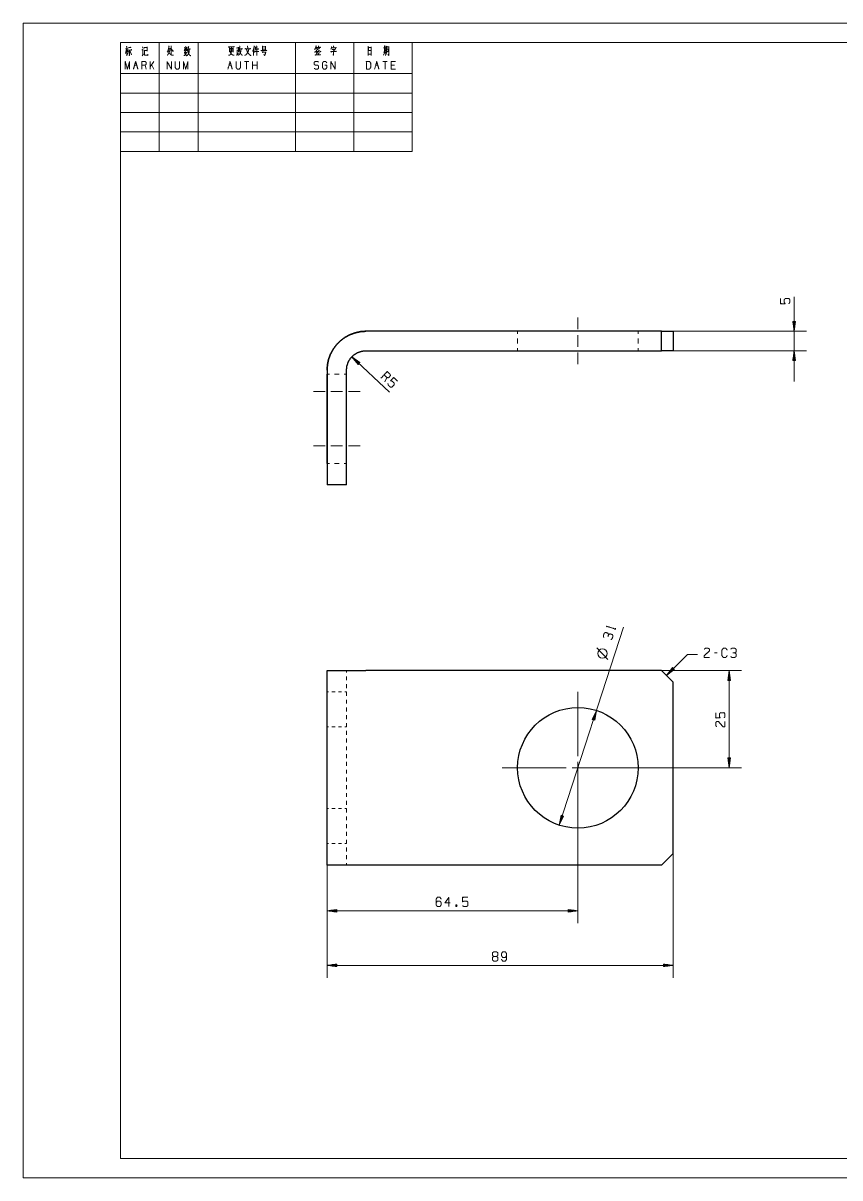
# Model space of a CAD drawing. Header units: millimetres. Extents: x 0 to 420, y 0 to 297.
# Drawn here: x 0 to 210, y 0 to 297 of the extents above; entities that cross this region are included whole.
import ezdxf

# ---------------------------------------------------------------- set-up
doc = ezdxf.new("R2010")
doc.units = ezdxf.units.MM
doc.layers.add('101', color=7, linetype='Continuous', true_color=0xffffff)

msp = doc.modelspace()

# ---------------------------------------------------------------- linework, layer by layer
at = {"layer": '101', "color": 133, "linetype": 'Continuous', "lineweight": 18}
for p, q in [((420, 297), (0, 297)), ((0, 297), (0, 0)), ((25, 292), (25, 5)), ((25, 292), (25, 264)), ((25, 292), (100, 292)), ((25, 292), (100, 292)), ((415, 292), (25, 292)), ((25, 292), (100, 292)), ((35, 292), (35, 264)), ((45, 292), (45, 264)), ((70, 292), (70, 264)), ((85, 292), (85, 264)), ((100, 292), (100, 264)), ((25, 284), (100, 284)), ((25, 279), (100, 279)), ((25, 274), (100, 274)), ((25, 269), (100, 269)), ((25, 264), (100, 264)), ((25, 5), (415, 5)), ((0, 0), (420, 0))]:
    msp.add_line(p, q, dxfattribs=at)
at = {"layer": '101', "color": 72, "linetype": 'Continuous', "lineweight": 18}
for p, q in [((93.22, 291.13), (93.33, 290.98)), ((26.57, 290.3), (26.35, 289.18)), ((26.36, 290.36), (26.98, 290.36)), ((26.69, 290.14), (26.91, 289.66)), ((27.11, 289.78), (26.88, 288.91)), ((27.56, 289.76), (27.87, 288.87)), ((30.65, 288.62), (30.93, 289.08)), ((30.74, 290.88), (30.87, 290.49)), ((31.13, 290.07), (31.22, 289.97)), ((37.42, 290.41), (37.77, 290.41)), ((41.4, 289.47), (42.16, 289.47)), ((41.69, 290.2), (41.43, 289.78)), ((41.53, 290.78), (41.66, 290.49)), ((41.88, 290.18), (42.11, 289.91)), ((42.14, 290.82), (41.95, 290.49)), ((53.1, 289.76), (53.98, 289.76)), ((53.11, 290.49), (53.99, 290.49)), ((53.11, 290.14), (53.98, 290.14)), ((54.01, 290.63), (54.01, 289.56)), ((55, 290.16), (55, 288.89)), ((55.02, 290.01), (55.35, 290.01)), ((55.4, 290.82), (55.37, 289.89)), ((59.27, 290.28), (59.27, 288.65)), ((61.56, 290.86), (62.32, 290.86)), ((61.56, 290.28), (62.32, 290.28)), ((61.73, 289.91), (61.56, 289.33)), ((61.6, 289.56), (62.33, 289.56)), ((62.33, 291.05), (62.33, 290.09)), ((75.31, 289.52), (75.48, 289.02)), ((75.35, 289.72), (76.07, 289.72)), ((75.6, 289.62), (75.76, 289.2)), ((76.13, 289.56), (75.92, 288.89)), ((76.04, 290.67), (76.21, 290.34)), ((92.92, 289.33), (92.65, 288.71)), ((92.86, 289.95), (93.25, 289.95)), ((93.18, 289.37), (93.28, 289.04)), ((93.75, 288.94), (94, 288.69)), ((28.66, 286.17), (29.22, 286.17)), ((31.62, 285.18), (31.34, 286.17)), ((32.63, 285.18), (32.63, 287.14)), ((33.59, 287.14), (32.63, 285.78)), ((33.59, 285.18), (33.04, 286.36)), ((52.94, 286.17), (53.49, 286.17)), ((58.02, 287.14), (56.9, 287.14)), ((57.46, 287.14), (57.46, 285.18)), ((59.02, 285.18), (59.02, 287.14)), ((60.14, 286.17), (59.02, 286.17)), ((60.14, 285.18), (60.14, 287.14)), ((90.65, 286.17), (91.2, 286.17)), ((93.6, 287.14), (92.49, 287.14)), ((93.05, 287.14), (93.05, 285.18)), ((95.45, 286.17), (94.61, 286.17)), ((92.98, 204.74), (93.55, 205.84)), ((152.18, 140.96), (152.32, 141.36)), ((150.37, 133.32), (147.52, 136.35)), ((178.41, 135.04), (177.74, 135.04)), ((111.31, 70.23), (111.47, 69.81))]:
    msp.add_line(p, q, dxfattribs=at)
at = {"layer": '101', "color": 22, "linetype": 'Continuous', "lineweight": 18}
for p, q in [((198.22, 204.81), (198.22, 226.64)), ((198.55, 220.29), (197.88, 220.29)), ((197.88, 220.29), (198.22, 217.75)), ((197.89, 220.29), (197.89, 220.26)), ((197.89, 220.29), (197.89, 220.26)), ((197.94, 220.29), (197.94, 219.87)), ((197.99, 220.29), (197.99, 219.48)), ((198.04, 220.29), (198.04, 219.1)), ((198.09, 220.29), (198.09, 218.71)), ((198.14, 220.29), (198.14, 218.33)), ((198.19, 220.29), (198.19, 217.94)), ((198.22, 217.75), (198.55, 220.29)), ((198.24, 220.29), (198.24, 217.94)), ((198.29, 220.29), (198.29, 218.33)), ((198.34, 220.29), (198.34, 218.71)), ((198.39, 220.29), (198.39, 219.1)), ((198.44, 220.29), (198.44, 219.48)), ((198.5, 220.29), (198.5, 219.87)), ((198.55, 220.29), (198.55, 220.26)), ((198.55, 220.29), (198.55, 220.26)), ((167.15, 217.75), (201.39, 217.75)), ((86.57, 209.67), (84.49, 211.16)), ((94.22, 202.09), (84.49, 211.16)), ((84.49, 211.16), (86.12, 209.18)), ((86.33, 209.41), (84.61, 211.01)), ((86.36, 209.44), (84.65, 211.04)), ((167.15, 212.75), (201.39, 212.75)), ((198.22, 212.75), (197.88, 210.21)), ((197.99, 210.21), (197.99, 211.01)), ((198.04, 210.21), (198.04, 211.4)), ((198.09, 210.21), (198.09, 211.78)), ((198.14, 210.21), (198.14, 212.17)), ((198.19, 210.21), (198.19, 212.55)), ((198.55, 210.21), (198.22, 212.75)), ((198.24, 210.21), (198.24, 212.55)), ((198.29, 210.21), (198.29, 212.17)), ((198.34, 210.21), (198.34, 211.78)), ((198.39, 210.21), (198.39, 211.4)), ((198.44, 210.21), (198.44, 211.01)), ((86.29, 209.37), (84.86, 210.71)), ((86.4, 209.48), (84.96, 210.82)), ((86.26, 209.33), (85.11, 210.41)), ((86.43, 209.52), (85.28, 210.59)), ((86.22, 209.3), (85.35, 210.11)), ((86.47, 209.56), (85.6, 210.37)), ((86.19, 209.26), (85.6, 209.81)), ((86.16, 209.22), (85.85, 209.51)), ((86.5, 209.59), (85.91, 210.14)), ((86.12, 209.18), (86.1, 209.21)), ((86.12, 209.18), (86.1, 209.21)), ((86.12, 209.18), (86.57, 209.67)), ((86.54, 209.63), (86.23, 209.91)), ((86.57, 209.67), (86.55, 209.69)), ((86.57, 209.67), (86.55, 209.69)), ((197.88, 210.21), (198.55, 210.21)), ((197.89, 210.21), (197.89, 210.24)), ((197.89, 210.21), (197.89, 210.24)), ((197.94, 210.21), (197.94, 210.63)), ((198.5, 210.21), (198.5, 210.63)), ((198.55, 210.21), (198.55, 210.24)), ((198.55, 210.21), (198.55, 210.24)), ((137.86, 90.73), (154.39, 141.64)), ((170.82, 134.65), (165.39, 129.23)), ((170.82, 134.65), (173.36, 134.65)), ((166.95, 131.26), (165.39, 129.23)), ((165.39, 129.23), (167.42, 130.79)), ((167.17, 131.04), (165.51, 129.38)), ((167.21, 131), (165.55, 129.34)), ((167.13, 131.08), (165.75, 129.69)), ((167.24, 130.97), (165.85, 129.58)), ((167.1, 131.11), (165.98, 130)), ((167.28, 130.93), (166.16, 129.82)), ((167.06, 131.15), (166.22, 130.31)), ((167.03, 131.18), (166.46, 130.62)), ((167.31, 130.9), (166.47, 130.05)), ((166.99, 131.22), (166.69, 130.92)), ((167.35, 130.86), (166.78, 130.29)), ((166.95, 131.26), (166.93, 131.23)), ((166.95, 131.26), (166.93, 131.23)), ((167.42, 130.79), (166.95, 131.26)), ((167.39, 130.82), (167.09, 130.53)), ((167.42, 130.79), (167.4, 130.77)), ((167.42, 130.79), (167.4, 130.77)), ((164.15, 130.47), (184.71, 130.47)), ((181.54, 130.47), (181.21, 127.93)), ((181.21, 127.93), (181.21, 127.96)), ((181.21, 127.93), (181.21, 127.96)), ((181.21, 127.93), (181.87, 127.93)), ((181.26, 127.93), (181.26, 128.35)), ((181.31, 127.93), (181.31, 128.74)), ((181.36, 127.93), (181.36, 129.12)), ((181.41, 127.93), (181.41, 129.51)), ((181.46, 127.93), (181.46, 129.89)), ((181.51, 127.93), (181.51, 130.28)), ((181.87, 127.93), (181.54, 130.47)), ((181.54, 105.47), (181.54, 130.47)), ((181.57, 127.93), (181.57, 130.28)), ((181.62, 127.93), (181.62, 129.89)), ((181.67, 127.93), (181.67, 129.51)), ((181.72, 127.93), (181.72, 129.12)), ((181.77, 127.93), (181.77, 128.74)), ((181.82, 127.93), (181.82, 128.35)), ((181.87, 127.93), (181.87, 127.96)), ((181.87, 127.93), (181.87, 127.96)), ((147.43, 120.21), (146.33, 117.9)), ((146.48, 117.85), (146.85, 118.98)), ((146.53, 117.84), (147.01, 119.34)), ((146.57, 117.82), (147.18, 119.69)), ((146.62, 117.81), (147.35, 120.04)), ((146.67, 117.79), (147.4, 120.02)), ((146.72, 117.78), (147.33, 119.64)), ((146.77, 117.76), (147.25, 119.26)), ((146.82, 117.74), (147.18, 118.88)), ((146.97, 117.7), (147.43, 120.21)), ((146.33, 117.9), (146.34, 117.93)), ((146.33, 117.9), (146.34, 117.93)), ((146.33, 117.9), (146.97, 117.7)), ((146.38, 117.89), (146.51, 118.28)), ((146.43, 117.87), (146.68, 118.63)), ((146.86, 117.73), (147.11, 118.49)), ((146.91, 117.71), (147.04, 118.11)), ((146.96, 117.7), (146.97, 117.73)), ((146.96, 117.7), (146.97, 117.73)), ((181.87, 108.01), (181.21, 108.01)), ((181.21, 108.01), (181.21, 107.98)), ((181.21, 108.01), (181.21, 107.98)), ((181.21, 108.01), (181.54, 105.47)), ((181.26, 108.01), (181.26, 107.59)), ((181.31, 108.01), (181.31, 107.21)), ((181.36, 108.01), (181.36, 106.82)), ((181.41, 108.01), (181.41, 106.44)), ((181.46, 108.01), (181.46, 106.05)), ((181.51, 108.01), (181.51, 105.67)), ((181.54, 105.47), (181.87, 108.01)), ((181.57, 108.01), (181.57, 105.67)), ((181.62, 108.01), (181.62, 106.05)), ((181.67, 108.01), (181.67, 106.44)), ((181.72, 108.01), (181.72, 106.82)), ((181.77, 108.01), (181.77, 107.21)), ((181.82, 108.01), (181.82, 107.59)), ((181.87, 108.01), (181.87, 107.98)), ((181.87, 108.01), (181.87, 107.98)), ((142.64, 105.47), (142.64, 65.51)), ((142.64, 105.47), (184.71, 105.47)), ((138.32, 93.25), (137.86, 90.73)), ((137.86, 90.73), (138.96, 93.04)), ((138.62, 93.15), (137.89, 90.92)), ((138.67, 93.14), (137.94, 90.91)), ((138.57, 93.17), (137.96, 91.3)), ((138.52, 93.18), (138.04, 91.69)), ((138.47, 93.2), (138.11, 92.07)), ((138.72, 93.12), (138.11, 91.26)), ((138.43, 93.22), (138.18, 92.45)), ((138.38, 93.23), (138.25, 92.83)), ((138.76, 93.11), (138.28, 91.61)), ((138.96, 93.04), (138.32, 93.25)), ((138.33, 93.25), (138.32, 93.22)), ((138.33, 93.25), (138.32, 93.22)), ((138.81, 93.09), (138.44, 91.96)), ((138.86, 93.08), (138.61, 92.31)), ((138.91, 93.06), (138.78, 92.66)), ((138.96, 93.04), (138.95, 93.01)), ((138.96, 93.04), (138.95, 93.01)), ((167.15, 83.47), (167.15, 51.49)), ((78.15, 80.47), (78.15, 51.49)), ((78.15, 80.47), (78.15, 65.51)), ((80.69, 69.02), (78.15, 68.69)), ((78.15, 68.69), (80.69, 68.36)), ((142.64, 68.69), (78.15, 68.69)), ((80.69, 68.72), (78.34, 68.72)), ((80.69, 68.66), (78.34, 68.66)), ((80.69, 68.77), (78.72, 68.77)), ((80.69, 68.61), (78.72, 68.61)), ((80.69, 68.82), (79.11, 68.82)), ((80.69, 68.56), (79.11, 68.56)), ((80.69, 68.87), (79.5, 68.87)), ((80.69, 68.51), (79.5, 68.51)), ((80.69, 68.92), (79.88, 68.92)), ((80.69, 68.46), (79.88, 68.46)), ((80.69, 68.97), (80.27, 68.97)), ((80.69, 68.41), (80.27, 68.41)), ((80.69, 69.02), (80.65, 69.02)), ((80.69, 69.02), (80.65, 69.02)), ((80.69, 68.36), (80.65, 68.36)), ((80.69, 68.36), (80.65, 68.36)), ((80.69, 68.36), (80.69, 69.02)), ((142.64, 68.69), (140.1, 69.02)), ((140.1, 69.02), (140.1, 68.36)), ((140.1, 69.02), (140.14, 69.02)), ((140.1, 69.02), (140.14, 69.02)), ((140.1, 68.97), (140.52, 68.97)), ((140.1, 68.92), (140.91, 68.92)), ((140.1, 68.87), (141.29, 68.87)), ((140.1, 68.82), (141.68, 68.82)), ((140.1, 68.77), (142.07, 68.77)), ((140.1, 68.72), (142.45, 68.72)), ((140.1, 68.36), (142.64, 68.69)), ((140.1, 68.66), (142.45, 68.66)), ((140.1, 68.61), (142.07, 68.61)), ((140.1, 68.56), (141.68, 68.56)), ((140.1, 68.51), (141.29, 68.51)), ((140.1, 68.46), (140.91, 68.46)), ((140.1, 68.41), (140.52, 68.41)), ((140.1, 68.36), (140.14, 68.36)), ((140.1, 68.36), (140.14, 68.36)), ((80.69, 55), (78.15, 54.67)), ((78.15, 54.67), (167.15, 54.67)), ((78.15, 54.67), (80.69, 54.34)), ((80.69, 54.69), (78.34, 54.69)), ((80.69, 54.64), (78.34, 54.64)), ((80.69, 54.75), (78.72, 54.75)), ((80.69, 54.59), (78.72, 54.59)), ((80.69, 54.8), (79.11, 54.8)), ((80.69, 54.54), (79.11, 54.54)), ((80.69, 54.85), (79.5, 54.85)), ((80.69, 54.49), (79.5, 54.49)), ((80.69, 54.9), (79.88, 54.9)), ((80.69, 54.44), (79.88, 54.44)), ((80.69, 54.95), (80.27, 54.95)), ((80.69, 54.39), (80.27, 54.39)), ((80.69, 55), (80.65, 55)), ((80.69, 55), (80.65, 55)), ((80.69, 54.34), (80.65, 54.34)), ((80.69, 54.34), (80.65, 54.34)), ((80.69, 54.34), (80.69, 55)), ((167.15, 54.67), (164.61, 55)), ((164.61, 55), (164.64, 55)), ((164.61, 55), (164.64, 55)), ((164.61, 55), (164.61, 54.34)), ((164.61, 54.95), (165.02, 54.95)), ((164.61, 54.9), (165.41, 54.9)), ((164.61, 54.85), (165.79, 54.85)), ((164.61, 54.8), (166.18, 54.8)), ((164.61, 54.75), (166.57, 54.75)), ((164.61, 54.69), (166.95, 54.69)), ((164.61, 54.34), (167.15, 54.67)), ((164.61, 54.64), (166.95, 54.64)), ((164.61, 54.59), (166.57, 54.59)), ((164.61, 54.54), (166.18, 54.54)), ((164.61, 54.49), (165.79, 54.49)), ((164.61, 54.44), (165.41, 54.44)), ((164.61, 54.39), (165.02, 54.39)), ((164.61, 54.34), (164.64, 54.34)), ((164.61, 54.34), (164.64, 54.34))]:
    msp.add_line(p, q, dxfattribs=at)
at = {"layer": '101', "color": 151, "linetype": 'Continuous', "lineweight": 18}
for p, q in [((142.64, 218.25), (142.64, 221.25)), ((142.64, 213.75), (142.64, 216.75)), ((142.64, 209.25), (142.64, 212.25)), ((77.65, 202.25), (74.65, 202.25)), ((82.15, 202.25), (79.15, 202.25)), ((86.65, 202.25), (83.65, 202.25)), ((77.65, 188.25), (74.65, 188.25)), ((82.15, 188.25), (79.15, 188.25)), ((86.65, 188.25), (83.65, 188.25)), ((142.64, 108.47), (142.64, 124.97)), ((142.64, 103.97), (142.64, 106.97)), ((139.64, 105.47), (123.14, 105.47)), ((141.14, 105.47), (144.14, 105.47)), ((145.64, 105.47), (162.14, 105.47)), ((142.64, 102.47), (142.64, 85.97))]:
    msp.add_line(p, q, dxfattribs=at)
at = {"layer": '101', "color": 53, "linetype": 'Continuous', "lineweight": 18}
for p, q in [((88.14, 217.75), (88.14, 217.75)), ((88.14, 217.75), (88.14, 217.75)), ((127.14, 217.75), (127.14, 217.12)), ((158.14, 217.12), (158.14, 217.75)), ((164.15, 217.75), (164.15, 217.33)), ((167.15, 217.12), (167.15, 217.75)), ((127.14, 215.87), (127.14, 214.62)), ((158.14, 214.62), (158.14, 215.87)), ((164.15, 216.5), (164.15, 215.66)), ((164.15, 214.83), (164.15, 214)), ((167.15, 214.62), (167.15, 215.87)), ((84.98, 211.61), (84.29, 210.91)), ((88.14, 212.75), (87.66, 212.69)), ((88.14, 212.75), (88.14, 212.75)), ((88.14, 212.75), (88.14, 212.75)), ((127.14, 213.37), (127.14, 212.75)), ((158.14, 212.75), (158.14, 213.37)), ((164.15, 213.16), (164.15, 212.75)), ((167.15, 212.75), (167.15, 213.37)), ((83.2, 208.23), (83.15, 207.75)), ((78.77, 206.75), (78.15, 206.75)), ((81.27, 206.75), (80.02, 206.75)), ((83.15, 206.75), (82.52, 206.75)), ((83.15, 207.75), (83.15, 207.26)), ((83.15, 206.27), (83.15, 205.29)), ((83.15, 204.31), (83.15, 203.32)), ((83.15, 202.7), (83.15, 202.25)), ((83.15, 202.7), (83.15, 202.25)), ((83.15, 202.25), (83.15, 202.7)), ((83.15, 202.25), (83.15, 202.7)), ((83.15, 202.34), (83.15, 201.36)), ((83.15, 201.75), (83.15, 202.25)), ((83.15, 202.25), (83.15, 201.75)), ((83.15, 201.75), (83.15, 202.25)), ((83.15, 202.25), (83.15, 201.75)), ((83.15, 200.75), (83.15, 199.75)), ((83.15, 199.75), (83.15, 200.75)), ((83.15, 199.75), (83.15, 200.75)), ((83.15, 200.75), (83.15, 199.75)), ((83.15, 200.37), (83.15, 199.39)), ((83.15, 197.75), (83.15, 198.75)), ((83.15, 198.75), (83.15, 197.75)), ((83.15, 197.75), (83.15, 198.75)), ((83.15, 198.75), (83.15, 197.75)), ((83.15, 198.41), (83.15, 197.42)), ((83.15, 195.75), (83.15, 196.75)), ((83.15, 196.75), (83.15, 195.75)), ((83.15, 195.75), (83.15, 196.75)), ((83.15, 196.75), (83.15, 195.75)), ((83.15, 196.44), (83.15, 195.46)), ((83.15, 193.75), (83.15, 194.75)), ((83.15, 194.75), (83.15, 193.75)), ((83.15, 193.75), (83.15, 194.75)), ((83.15, 194.75), (83.15, 193.75)), ((83.15, 194.47), (83.15, 193.49)), ((83.15, 192.75), (83.15, 191.75)), ((83.15, 191.75), (83.15, 192.75)), ((83.15, 191.75), (83.15, 192.75)), ((83.15, 192.75), (83.15, 191.75)), ((83.15, 192.51), (83.15, 191.52)), ((83.15, 190.75), (83.15, 189.75)), ((83.15, 189.75), (83.15, 190.75)), ((83.15, 189.75), (83.15, 190.75)), ((83.15, 190.75), (83.15, 189.75)), ((83.15, 190.54), (83.15, 189.56)), ((83.15, 188.25), (83.15, 188.75)), ((83.15, 188.25), (83.15, 188.75)), ((83.15, 188.75), (83.15, 188.25)), ((83.15, 188.75), (83.15, 188.25)), ((83.15, 188.57), (83.15, 187.59)), ((83.15, 187.69), (83.15, 188.25)), ((83.15, 188.25), (83.15, 187.69)), ((83.15, 188.25), (83.15, 187.8)), ((83.15, 187.8), (83.15, 188.25)), ((83.15, 186.61), (83.15, 185.62)), ((83.15, 184.64), (83.15, 183.66)), ((78.15, 183.75), (78.77, 183.75)), ((80.02, 183.75), (81.27, 183.75)), ((82.52, 183.75), (83.15, 183.75)), ((83.15, 182.67), (83.15, 181.69)), ((83.15, 180.71), (83.15, 179.72)), ((83.15, 178.74), (83.15, 178.25)), ((83.15, 130.47), (83.15, 129.97)), ((83.15, 128.97), (83.15, 127.97)), ((78.15, 124.97), (78.56, 124.97)), ((79.4, 124.97), (80.23, 124.97)), ((81.06, 124.97), (81.9, 124.97)), ((82.73, 124.97), (83.15, 124.97)), ((83.15, 126.97), (83.15, 125.97)), ((83.15, 124.97), (83.15, 123.97)), ((83.15, 122.97), (83.15, 121.97)), ((83.15, 120.97), (83.15, 119.97)), ((83.15, 118.97), (83.15, 117.97)), ((78.15, 115.97), (78.56, 115.97)), ((79.4, 115.97), (80.23, 115.97)), ((81.06, 115.97), (81.9, 115.97)), ((82.73, 115.97), (83.15, 115.97)), ((83.15, 116.97), (83.15, 115.97)), ((83.15, 114.97), (83.15, 113.97)), ((83.15, 112.97), (83.15, 111.97)), ((83.15, 110.97), (83.15, 109.97)), ((83.15, 108.97), (83.15, 107.97)), ((83.15, 106.97), (83.15, 105.97)), ((83.15, 104.97), (83.15, 103.97)), ((83.15, 102.97), (83.15, 101.97)), ((83.15, 100.97), (83.15, 99.97)), ((83.15, 98.97), (83.15, 97.97)), ((83.15, 96.97), (83.15, 95.97)), ((78.15, 94.97), (78.56, 94.97)), ((79.4, 94.97), (80.23, 94.97)), ((81.06, 94.97), (81.9, 94.97)), ((82.73, 94.97), (83.15, 94.97)), ((83.15, 94.97), (83.15, 93.97)), ((83.15, 92.97), (83.15, 91.97)), ((83.15, 90.97), (83.15, 89.97)), ((83.15, 88.97), (83.15, 87.97)), ((83.15, 86.97), (83.15, 85.97)), ((78.15, 85.97), (78.56, 85.97)), ((79.4, 85.97), (80.23, 85.97)), ((81.06, 85.97), (81.9, 85.97)), ((82.73, 85.97), (83.15, 85.97)), ((83.15, 84.97), (83.15, 83.97)), ((83.15, 82.97), (83.15, 81.97)), ((83.15, 80.97), (83.15, 80.47))]:
    msp.add_line(p, q, dxfattribs=at)
at = {"layer": '101', "color": 251, "linetype": 'Continuous', "lineweight": 25}
for p, q in [((164.15, 217.75), (88.14, 217.75)), ((164.15, 212.75), (164.15, 217.75)), ((164.15, 217.75), (167.15, 217.75)), ((167.15, 217.75), (167.15, 212.75)), ((88.14, 212.75), (164.15, 212.75)), ((167.15, 212.75), (164.15, 212.75)), ((78.15, 207.75), (78.15, 178.25)), ((78.15, 207.75), (78.15, 178.25)), ((83.15, 178.25), (83.15, 207.75)), ((78.15, 202.25), (78.15, 188.25)), ((78.15, 202.25), (78.15, 188.25)), ((78.15, 188.25), (78.15, 202.25)), ((78.15, 188.25), (78.15, 202.25)), ((83.15, 178.25), (78.15, 178.25)), ((78.15, 178.25), (78.15, 178.25)), ((78.15, 80.47), (78.15, 130.47)), ((164.15, 130.47), (88.14, 130.47)), ((167.15, 127.47), (164.15, 130.47)), ((167.15, 83.47), (167.15, 127.47)), ((164.15, 80.47), (167.15, 83.47)), ((164.15, 80.47), (88.14, 80.47))]:
    msp.add_line(p, q, dxfattribs=at)
at = {"layer": '101', "color": 72, "linetype": 'Continuous', "lineweight": 18}
msp.add_circle((148.95, 134.87), 1.2, dxfattribs=at)
at = {"layer": '101', "color": 251, "linetype": 'Continuous', "lineweight": 25}
msp.add_circle((142.64, 105.47), 15.5, dxfattribs=at)
at = {"layer": '101', "color": 72, "linetype": 'Continuous', "lineweight": 18}
for points, knots in [([(26.57, 291.07), (26.67, 290.94), (26.67, 288.6)], [0, 0, 0.064393, 1, 1]), ([(37.46, 291.13), (37.53, 290.94), (37.46, 290.67), (37.43, 290.53), (37.37, 290.34), (37.31, 290.14), (37.26, 289.95), (37.21, 289.78), (37.14, 289.66), (37.05, 289.52)], [0, 0, 0.116545, 0.278927, 0.365002, 0.478708, 0.603961, 0.717668, 0.817418, 0.901357, 1, 1]), ([(38.05, 291.11), (38.1, 290.96), (38.1, 288.87)], [0, 0, 0.06955, 1, 1]), ([(57.64, 291.07), (57.81, 290.65), (57.83, 290.76), (57.75, 290.55)], [0, 0, 0.581176, 0.716263, 1, 1]), ([(59.43, 291.13), (59.46, 290.98), (59.26, 290.34), (59.19, 290.09), (59.1, 289.95), (59, 289.76)], [0, 0, 0.101083, 0.561706, 0.738774, 0.854629, 1, 1]), ([(60.01, 291.13), (60.12, 290.98), (60.06, 291.05), (60.06, 288.65)], [0, 0, 0.069697, 0.101625, 1, 1]), ([(61.5, 291.07), (61.57, 290.98), (61.57, 290.14)], [0, 0, 0.115189, 1, 1]), ([(75.94, 291.15), (76.05, 291.03), (76.01, 291.05), (75.72, 290.38), (75.58, 290.14), (75.44, 289.95), (75.28, 289.72), (74.96, 289.52)], [0, 0, 0.080396, 0.103261, 0.444362, 0.576789, 0.688375, 0.819716, 1, 1]), ([(75.29, 291.17), (75.39, 291.03), (75.37, 291.07), (74.97, 290.16), (75.2, 290.69), (75.72, 290.69), (75.31, 290.69), (75.45, 290.34)], [0, 0, 0.057042, 0.07334, 0.392466, 0.581127, 0.745774, 0.87749, 1, 1]), ([(79.77, 291.11), (79.89, 290.82), (79.93, 290.86), (79.89, 290.76)], [0, 0, 0.644011, 0.768354, 1, 1]), ([(92.86, 291.13), (92.97, 290.98), (92.9, 291.07), (92.9, 289.56), (92.62, 289.56), (93.47, 289.56), (93.25, 289.56), (93.25, 291.07), (93.25, 290.67), (92.64, 290.67), (93.43, 290.67), (93.25, 290.67), (93.25, 290.26), (92.87, 290.26)], [0, 0, 0.025061, 0.039924, 0.243199, 0.280605, 0.39479, 0.42432, 0.627595, 0.680502, 0.763188, 0.869498, 0.893122, 0.948813, 1, 1]), ([(26.92, 290.07), (27.87, 290.07), (27.81, 290.24), (27.74, 290.09)], [0, 0, 0.737857, 0.874089, 1, 1]), ([(27.1, 290.69), (27.73, 290.69), (27.68, 290.82), (27.64, 290.74)], [0, 0, 0.736257, 0.890366, 1, 1]), ([(27.36, 290.07), (27.36, 288.65), (27.2, 288.73)], [0, 0, 0.887515, 1, 1]), ([(30.55, 290.14), (30.8, 290.14), (30.8, 290.26), (30.8, 288.81)], [0, 0, 0.136549, 0.204721, 1, 1]), ([(31.28, 290.69), (31.21, 290.63), (31.15, 290.69), (31.88, 290.69), (31.88, 290.88), (31.88, 289.78), (31.88, 289.97), (31.22, 289.97), (31.22, 288.83), (31.24, 288.75), (31.35, 288.71), (32.04, 288.71), (32.04, 289.02)], [0, 0, 0.017819, 0.033666, 0.169515, 0.204099, 0.407776, 0.442364, 0.564628, 0.775991, 0.791603, 0.814658, 0.942357, 1, 1]), ([(37.8, 290.55), (37.71, 289.95), (37.65, 289.76), (37.62, 289.62), (37.53, 289.47), (37.46, 289.31), (37.42, 289.18), (37.31, 289.02), (37.23, 288.89), (37.04, 288.71)], [0, 0, 0.296659, 0.392137, 0.46442, 0.547267, 0.635799, 0.700206, 0.795426, 0.869797, 1, 1]), ([(37.31, 290.01), (37.37, 289.87), (37.42, 289.7), (37.45, 289.56), (37.59, 289.27), (37.67, 289.18), (37.87, 288.98), (37.99, 288.87), (38.13, 288.79), (38.34, 288.73), (38.53, 288.73), (38.68, 288.71)], [0, 0, 0.075191, 0.157626, 0.228751, 0.384956, 0.438117, 0.578248, 0.65344, 0.734339, 0.837348, 0.928887, 1, 1]), ([(38.08, 290.38), (38.56, 289.72), (38.56, 289.91)], [0, 0, 0.814818, 1, 1]), ([(42.01, 289.41), (41.89, 289.16), (41.82, 288.98), (41.69, 288.79), (41.56, 288.69), (41.34, 288.65)], [0, 0, 0.251055, 0.434029, 0.64262, 0.795766, 1, 1]), ([(41.73, 290.94), (41.86, 290.88), (41.81, 290.92), (41.81, 289.76), (41.81, 290.3), (41.4, 290.3), (42.22, 290.3)], [0, 0, 0.046318, 0.069123, 0.437816, 0.608997, 0.739331, 1, 1]), ([(41.76, 289.68), (41.59, 289.1), (42.03, 288.62)], [0, 0, 0.483237, 1, 1]), ([(42.73, 290.2), (42.73, 289.95), (42.7, 289.68), (42.63, 289.39), (42.51, 289.1), (42.38, 288.89), (42.23, 288.71), (42.03, 288.58)], [0, 0, 0.134106, 0.280228, 0.441583, 0.610314, 0.742762, 0.870657, 1, 1]), ([(42.46, 290.96), (42.6, 290.82), (42.55, 290.86), (42.22, 289.8)], [0, 0, 0.143537, 0.187773, 1, 1]), ([(42.38, 290.01), (42.42, 289.8), (42.46, 289.56), (42.55, 289.27), (42.67, 288.98), (42.8, 288.75), (42.99, 288.6), (43.04, 288.75)], [0, 0, 0.122124, 0.267694, 0.442444, 0.622807, 0.774615, 0.912625, 1, 1]), ([(42.44, 290.28), (42.93, 290.28), (42.9, 290.45), (42.85, 290.34)], [0, 0, 0.634119, 0.848445, 1, 1]), ([(52.91, 290.86), (52.88, 290.76), (52.79, 290.88), (54.27, 290.88), (54.2, 290.98), (54.14, 290.88)], [0, 0, 0.054227, 0.130909, 0.87613, 0.940043, 1, 1]), ([(53.57, 290.88), (53.57, 289.72), (53.52, 289.58), (53.51, 289.41), (53.45, 289.2), (53.38, 289.04), (53.29, 288.91), (53.16, 288.81), (53.03, 288.75), (52.82, 288.73)], [0, 0, 0.455623, 0.515134, 0.580482, 0.665033, 0.736192, 0.79598, 0.861823, 0.919058, 1, 1]), ([(53.01, 290.63), (53.1, 290.49), (53.1, 289.58)], [0, 0, 0.156848, 1, 1]), ([(53.22, 289.6), (53.29, 289.43), (53.38, 289.29), (53.48, 289.16), (53.55, 289.04), (53.63, 288.94), (53.76, 288.87), (53.9, 288.79), (54.07, 288.75), (54.26, 288.71)], [0, 0, 0.124249, 0.240531, 0.35103, 0.449957, 0.536949, 0.636896, 0.752292, 0.866372, 1, 1]), ([(55.03, 288.89), (54.94, 288.71), (54.88, 288.73), (55.41, 289.37)], [0, 0, 0.187521, 0.244051, 1, 1]), ([(55.06, 290.65), (54.99, 290.57), (54.93, 290.65), (55.37, 290.65)], [0, 0, 0.169755, 0.325542, 1, 1]), ([(56.04, 290.36), (56.03, 290.16), (56, 289.95), (55.97, 289.72), (55.91, 289.52), (55.84, 289.33), (55.75, 289.18), (55.65, 289.02), (55.54, 288.91), (55.41, 288.81), (55.21, 288.71)], [0, 0, 0.105429, 0.211651, 0.328282, 0.437572, 0.539265, 0.625346, 0.724284, 0.79827, 0.883378, 1, 1]), ([(55.67, 291.05), (55.72, 290.96), (55.63, 290.41), (55.51, 289.99), (55.47, 289.85), (55.35, 289.62)], [0, 0, 0.062603, 0.440485, 0.727862, 0.828992, 1, 1]), ([(55.62, 290.18), (55.65, 289.99), (55.69, 289.8), (55.72, 289.6), (55.81, 289.43), (55.88, 289.29), (55.95, 289.12), (56.06, 288.98), (56.2, 288.83), (56.39, 288.73)], [0, 0, 0.109654, 0.220947, 0.342501, 0.451483, 0.545868, 0.651144, 0.754315, 0.874064, 1, 1]), ([(55.67, 290.38), (56.38, 290.38), (56.29, 290.49), (56.17, 290.36)], [0, 0, 0.696293, 0.830826, 1, 1]), ([(57.14, 290.45), (57.05, 290.34), (57.01, 290.38), (58.48, 290.38), (58.38, 290.55), (58.28, 290.41)], [0, 0, 0.066333, 0.095822, 0.818123, 0.913284, 1, 1]), ([(58.04, 290.41), (57.97, 290.01), (57.83, 289.6), (57.56, 289.16), (57.33, 288.87), (56.99, 288.69)], [0, 0, 0.190069, 0.398701, 0.640199, 0.817216, 1, 1]), ([(57.42, 290.3), (57.49, 290.07), (57.66, 289.58), (57.94, 289.18), (58.25, 288.83), (58.53, 288.71), (58.59, 288.79), (58.48, 288.62)], [0, 0, 0.103286, 0.330833, 0.538837, 0.740597, 0.872112, 0.915905, 1, 1]), ([(59.58, 289.66), (59.55, 289.52), (59.48, 289.66), (60.58, 289.66), (60.5, 289.78), (60.47, 289.68)], [0, 0, 0.08907, 0.186879, 0.848313, 0.935185, 1, 1]), ([(59.74, 290.92), (59.84, 290.69), (59.79, 290.78), (59.58, 289.91)], [0, 0, 0.200658, 0.282145, 1, 1]), ([(59.68, 290.3), (60.5, 290.3), (60.44, 290.45), (60.37, 290.3)], [0, 0, 0.720068, 0.857376, 1, 1]), ([(61.28, 289.91), (61.23, 289.85), (61.15, 289.95), (62.68, 289.95), (62.6, 290.01), (62.49, 289.91)], [0, 0, 0.038001, 0.105809, 0.873511, 0.927246, 1, 1]), ([(62.4, 289.62), (62.13, 288.65), (61.85, 288.94)], [0, 0, 0.71586, 1, 1]), ([(75.23, 288.81), (75.12, 288.71), (75.07, 288.81), (76.46, 288.81), (76.39, 288.94), (76.29, 288.79)], [0, 0, 0.078897, 0.135659, 0.837617, 0.910404, 1, 1]), ([(75.66, 290.26), (75.85, 290.09), (76.04, 289.97), (76.18, 289.87), (76.39, 289.7), (76.58, 289.68), (76.42, 289.6)], [0, 0, 0.194845, 0.370351, 0.508814, 0.712321, 0.860156, 1, 1]), ([(75.89, 290.69), (76.48, 290.69), (76.4, 290.84), (76.33, 290.74)], [0, 0, 0.669422, 0.855054, 1, 1]), ([(79.33, 289.68), (79.21, 289.52), (79.13, 289.66), (80.57, 289.66), (80.44, 289.76), (80.37, 289.68)], [0, 0, 0.096613, 0.17732, 0.867547, 0.947356, 1, 1]), ([(79.24, 290.92), (79.36, 290.69), (79.33, 290.78), (79.15, 290.28)], [0, 0, 0.294025, 0.394866, 1, 1]), ([(79.32, 290.67), (80.43, 290.67), (80.5, 290.84), (80.28, 290.36)], [0, 0, 0.611939, 0.711554, 1, 1]), ([(79.48, 290.2), (80.15, 290.2), (80.21, 290.26), (79.87, 289.89), (79.77, 289.97), (79.84, 289.89), (79.84, 288.73), (79.62, 288.87)], [0, 0, 0.230144, 0.259318, 0.430979, 0.476011, 0.513789, 0.910079, 1, 1]), ([(88.67, 290.94), (88.75, 290.78), (88.75, 288.69), (88.75, 289.02), (89.45, 289.02), (89.45, 288.71), (89.45, 290.88), (89.45, 290.76), (88.76, 290.76), (88.76, 289.95), (89.46, 289.95)], [0, 0, 0.022322, 0.280074, 0.320905, 0.407511, 0.44579, 0.713751, 0.729062, 0.813864, 0.913394, 1, 1]), ([(93.49, 291.03), (93.53, 290.88), (93.53, 289.7), (93.47, 289.43), (93.34, 289.12), (93.25, 288.87), (93.14, 288.69)], [0, 0, 0.062372, 0.548434, 0.661879, 0.800828, 0.909362, 1, 1]), ([(93.53, 290.86), (94, 290.86), (94, 290.98), (94, 288.62), (94, 290.28), (93.56, 290.28), (93.97, 290.28), (93.97, 289.7), (93.56, 289.7)], [0, 0, 0.072646, 0.091913, 0.457973, 0.714856, 0.782961, 0.846526, 0.936435, 1, 1]), ([(26.26, 285.18), (26.26, 287.14), (26.82, 285.18), (27.37, 287.14), (27.37, 285.18)], [0, 0, 0.245192, 0.5, 0.754808, 1, 1]), ([(30.51, 285.18), (30.51, 287.14), (31.34, 287.14), (31.62, 286.96), (31.62, 286.36), (31.34, 286.17), (30.51, 286.17)], [0, 0, 0.400952, 0.571035, 0.639278, 0.761676, 0.829917, 1, 1]), ([(37.01, 285.18), (37.01, 287.14), (38.12, 285.18), (38.12, 287.14)], [0, 0, 0.317574, 0.682426, 1, 1]), ([(39.13, 287.14), (39.13, 285.57), (39.39, 285.18), (39.95, 285.18), (40.24, 285.57), (40.24, 287.14)], [0, 0, 0.337152, 0.438599, 0.557781, 0.662848, 1, 1]), ([(41.25, 285.18), (41.25, 287.14), (41.81, 285.18), (42.36, 287.14), (42.36, 285.18)], [0, 0, 0.245192, 0.5, 0.754808, 1, 1]), ([(54.78, 287.14), (54.78, 285.57), (55.05, 285.18), (55.6, 285.18), (55.89, 285.57), (55.89, 287.14)], [0, 0, 0.337152, 0.438599, 0.557781, 0.662848, 1, 1]), ([(74.85, 285.36), (75.13, 285.18), (75.7, 285.18), (75.98, 285.39), (75.98, 285.97), (75.7, 286.17), (75.15, 286.17), (74.85, 286.36), (74.85, 286.96), (75.15, 287.14), (75.7, 287.14), (75.98, 286.96)], [0, 0, 0.068035, 0.184054, 0.254521, 0.372333, 0.442799, 0.555843, 0.626367, 0.748393, 0.81892, 0.931964, 1, 1]), ([(77.55, 286.17), (78.1, 286.17), (78.1, 285.57), (77.82, 285.18), (77.25, 285.18), (76.97, 285.57), (76.97, 286.75), (77.27, 287.14), (77.81, 287.14), (78.09, 286.75)], [0, 0, 0.103295, 0.214797, 0.304261, 0.410274, 0.499739, 0.718892, 0.809956, 0.910533, 1, 1]), ([(79.11, 285.18), (79.11, 287.14), (80.22, 285.18), (80.22, 287.14)], [0, 0, 0.317574, 0.682426, 1, 1]), ([(88.25, 285.18), (89.07, 285.18), (89.36, 285.57), (89.36, 286.75), (89.07, 287.14), (88.25, 287.14), (88.25, 285.18)], [0, 0, 0.142133, 0.227159, 0.431787, 0.516817, 0.65895, 1, 1]), ([(90.37, 285.18), (90.93, 287.14), (91.48, 285.18)], [0, 0, 0.5, 1, 1]), ([(95.73, 285.18), (94.61, 285.18), (94.61, 287.14), (95.73, 287.14)], [0, 0, 0.265389, 0.734611, 1, 1]), ([(196.9, 224.84), (197.12, 225.17), (197.12, 225.86), (196.9, 226.2), (195.95, 226.2), (195.7, 225.86), (195.7, 225.17), (195.92, 224.84), (194.75, 224.84), (194.75, 226.2)], [0, 0, 0.062229, 0.168345, 0.230571, 0.376815, 0.441265, 0.54738, 0.609609, 0.79049, 1, 1]), ([(91.99, 205.65), (93.61, 207.39), (94.35, 206.7), (94.44, 206.31), (93.95, 205.78), (93.55, 205.84), (92.81, 206.53)], [0, 0, 0.400951, 0.571034, 0.639279, 0.761674, 0.829917, 1, 1]), ([(93.8, 204.28), (93.89, 203.88), (94.39, 203.41), (94.79, 203.35), (95.44, 204.05), (95.37, 204.46), (94.86, 204.93), (94.46, 204.99), (95.26, 205.85), (96.26, 204.92)], [0, 0, 0.06223, 0.168344, 0.230572, 0.376816, 0.441265, 0.547381, 0.609609, 0.79049, 1, 1]), ([(150.51, 139.69), (150.4, 140.08), (149.71, 140.3), (149.39, 140.05), (149.18, 139.39), (149.29, 139.01)], [0, 0, 0.153875, 0.429855, 0.583729, 0.846125, 1, 1]), ([(150.14, 141.7), (149.99, 141.9), (152.25, 141.16)], [0, 0, 0.093487, 1, 1]), ([(151.13, 138.43), (151.44, 138.66), (151.65, 139.32), (151.54, 139.71), (150.85, 139.93), (150.51, 139.69), (150.35, 139.2)], [0, 0, 0.124121, 0.34369, 0.472448, 0.703377, 0.836731, 1, 1]), ([(175.12, 135.99), (175.44, 136.22), (176.13, 136.22), (176.47, 135.99), (176.47, 135.52), (175.11, 134.32), (175.12, 133.84), (176.47, 133.84)], [0, 0, 0.069694, 0.192979, 0.265274, 0.350227, 0.67474, 0.759752, 1, 1]), ([(181, 134.32), (180.67, 133.84), (180.01, 133.84), (179.68, 134.32), (179.68, 135.74), (180.01, 136.22), (180.68, 136.22), (181.02, 135.74)], [0, 0, 0.11457, 0.243368, 0.357935, 0.638584, 0.753151, 0.88543, 1, 1]), ([(182.96, 135.04), (183.3, 135.27), (183.3, 135.99), (182.96, 136.22), (182.27, 136.22), (181.94, 135.99)], [0, 0, 0.153877, 0.429855, 0.583732, 0.846129, 1, 1]), ([(181.95, 134.07), (182.27, 133.84), (182.96, 133.84), (183.3, 134.07), (183.3, 134.79), (182.96, 135.04), (182.45, 135.04)], [0, 0, 0.124118, 0.343685, 0.472446, 0.703377, 0.836734, 1, 1]), ([(180.22, 118.29), (180.45, 118.63), (180.45, 119.32), (180.22, 119.65), (179.27, 119.65), (179.02, 119.32), (179.02, 118.63), (179.25, 118.29), (178.07, 118.29), (178.07, 119.65)], [0, 0, 0.062228, 0.168344, 0.230572, 0.376816, 0.441265, 0.54738, 0.609608, 0.79049, 1, 1]), ([(178.3, 116.03), (178.07, 116.35), (178.07, 117.04), (178.3, 117.37), (178.77, 117.37), (179.97, 116.01), (180.45, 116.03), (180.45, 117.37)], [0, 0, 0.069691, 0.192978, 0.265275, 0.350226, 0.674741, 0.759752, 1, 1]), ([(106.18, 70.73), (106.5, 71.21), (107.19, 71.21), (107.52, 70.73), (107.52, 70.26), (107.19, 69.78), (106.5, 69.78), (106.18, 70.26), (106.18, 71.68), (106.5, 72.16), (107.19, 72.16), (107.52, 71.68)], [0, 0, 0.076964, 0.169761, 0.248074, 0.312018, 0.390331, 0.48313, 0.560093, 0.751928, 0.828891, 0.921688, 1, 1]), ([(109.8, 70.73), (108.45, 70.73), (109.46, 72.16), (109.46, 69.78)], [0, 0, 0.245869, 0.565295, 1, 1]), ([(112.99, 70.01), (113.33, 69.78), (114.01, 69.78), (114.35, 70.01), (114.35, 70.96), (114.01, 71.21), (113.33, 71.21), (112.99, 70.98), (112.99, 72.16), (114.35, 72.16)], [0, 0, 0.062229, 0.168344, 0.230572, 0.376815, 0.441265, 0.547381, 0.609609, 0.790489, 1, 1]), ([(111.31, 69.81), (111.47, 69.81), (111.56, 70.03), (111.47, 70.23), (111.31, 70.23), (111.23, 70.03), (111.31, 69.81), (111.47, 70.23)], [0, 0, 0.093973, 0.23678, 0.365955, 0.459934, 0.589108, 0.731915, 1, 1]), ([(121.02, 56.96), (120.7, 57.19), (120.7, 57.91), (121.02, 58.14), (121.71, 58.14), (122.05, 57.91), (122.05, 57.19), (121.71, 56.96), (121.02, 56.96), (120.69, 56.71), (120.69, 56.01), (121.02, 55.76), (121.71, 55.76), (122.05, 55.99), (122.05, 56.71), (121.71, 56.96)], [0, 0, 0.047573, 0.136085, 0.183658, 0.267814, 0.317165, 0.405677, 0.455028, 0.539185, 0.590297, 0.675756, 0.726869, 0.811026, 0.860376, 0.948888, 1, 1]), ([(122.98, 56.24), (123.3, 55.76), (123.99, 55.76), (124.32, 56.24), (124.32, 57.66), (123.99, 58.14), (123.3, 58.14), (122.98, 57.66), (122.96, 57.19), (123.3, 56.71), (123.99, 56.71), (124.32, 57.19)], [0, 0, 0.076857, 0.169525, 0.247729, 0.439297, 0.5175, 0.610168, 0.687025, 0.750925, 0.829128, 0.921797, 1, 1])]:
    msp.add_open_spline(points, degree=1, knots=knots, dxfattribs=at)
for points in [[(28.38, 285.18), (28.94, 287.14), (29.5, 285.18)], [(52.66, 285.18), (53.22, 287.14), (53.77, 285.18)]]:
    msp.add_open_spline(points, degree=1, dxfattribs=at)
at = {"layer": '101', "color": 251, "linetype": 'Continuous', "lineweight": 25}
for points, knots in [([(78.15, 207.75), (78.25, 209.17), (78.55, 210.56), (79.05, 211.9), (79.73, 213.15), (80.59, 214.3), (81.6, 215.31), (82.74, 216.16), (83.99, 216.84), (85.33, 217.34), (86.72, 217.65), (88.14, 217.75)], [0, 0, 0.090909, 0.181818, 0.272728, 0.363636, 0.454546, 0.545454, 0.636364, 0.727273, 0.818182, 0.909091, 1, 1]), ([(88.14, 217.75), (86.72, 217.65), (85.33, 217.34), (83.99, 216.84), (82.74, 216.16), (81.6, 215.31), (80.59, 214.3), (79.73, 213.15), (79.05, 211.9), (78.55, 210.56), (78.25, 209.17), (78.15, 207.75)], [0, 0, 0.090909, 0.181818, 0.272727, 0.363636, 0.454546, 0.545454, 0.636364, 0.727272, 0.818182, 0.909091, 1, 1]), ([(83.15, 207.75), (83.27, 208.86), (83.64, 209.92), (84.24, 210.87), (85.03, 211.66), (85.98, 212.25), (87.03, 212.62), (88.14, 212.75)], [0, 0, 0.142856, 0.285715, 0.42857, 0.571429, 0.714285, 0.857142, 1, 1]), ([(78.15, 202.25), (78.15, 204.2), (78.15, 205.77), (78.15, 206.63), (78.15, 206.75), (78.15, 206.3), (78.15, 205.05), (78.15, 203.25), (78.15, 202.25)], [0, 0, 0.216942, 0.390916, 0.48746, 0.499995, 0.549512, 0.688254, 0.888741, 1, 1]), ([(78.15, 202.25), (78.15, 204.2), (78.15, 205.77), (78.15, 206.63), (78.15, 206.75), (78.15, 206.3), (78.15, 205.05), (78.15, 204.2), (78.15, 202.25)], [0, 0, 0.216942, 0.390913, 0.48746, 0.499995, 0.549512, 0.688254, 0.783058, 1, 1]), ([(78.15, 188.25), (78.15, 186.3), (78.15, 185.44), (78.15, 184.19), (78.15, 183.75), (78.15, 184.19), (78.15, 185.44), (78.15, 187.25), (78.15, 188.25)], [0, 0, 0.216942, 0.311744, 0.450485, 0.5, 0.549515, 0.688256, 0.88874, 1, 1]), ([(78.15, 188.25), (78.15, 186.3), (78.15, 184.73), (78.15, 184.19), (78.15, 183.75), (78.15, 184.19), (78.15, 185.44), (78.15, 187.25), (78.15, 188.25)], [0, 0, 0.216942, 0.390915, 0.450485, 0.5, 0.549515, 0.688256, 0.88874, 1, 1]), ([(78.15, 130.47), (78.55, 130.47), (79.73, 130.47), (81.6, 130.47), (83.99, 130.47), (86.72, 130.47), (88.14, 130.47)], [0, 0, 0.040507, 0.158747, 0.345139, 0.584585, 0.857685, 1, 1]), ([(88.14, 80.47), (85.33, 80.47), (82.74, 80.47), (80.59, 80.47), (79.05, 80.47), (78.25, 80.47), (78.15, 80.47)], [0, 0, 0.281733, 0.540641, 0.75575, 0.909632, 0.989822, 1, 1])]:
    msp.add_open_spline(points, degree=1, knots=knots, dxfattribs=at)
at = {"layer": '101', "color": 53, "linetype": 'Continuous', "lineweight": 18}
for points, knots in [([(86.7, 212.51), (85.98, 212.25), (85.8, 212.14)], [0, 0, 0.785707, 1, 1]), ([(83.75, 210.09), (83.64, 209.92), (83.39, 209.19)], [0, 0, 0.214276, 1, 1]), ([(83.15, 185.44), (83.15, 186.3), (83.15, 186.56)], [0, 0, 0.764465, 1, 1]), ([(83.15, 186.56), (83.15, 185.44), (83.15, 185.44)], [0, 0, 0.993955, 1, 1]), ([(83.15, 184.31), (83.15, 184.19), (83.15, 183.75), (83.15, 184.19), (83.15, 184.31)], [0, 0, 0.103884, 0.5, 0.896116, 1, 1])]:
    msp.add_open_spline(points, degree=1, knots=knots, dxfattribs=at)
for points in [[(83.15, 206.3), (83.15, 205.4)], [(83.15, 205.4), (83.15, 206.3)], [(83.15, 205.4), (83.15, 206.3)], [(83.15, 206.3), (83.15, 205.4)], [(83.15, 204.5), (83.15, 203.6)], [(83.15, 203.6), (83.15, 204.5)], [(83.15, 203.6), (83.15, 204.5)], [(83.15, 204.5), (83.15, 203.6)], [(83.15, 186), (83.15, 186.9)], [(83.15, 186.9), (83.15, 186)], [(83.15, 184.2), (83.15, 185.1)], [(83.15, 185.1), (83.15, 184.2)]]:
    msp.add_open_spline(points, degree=1, dxfattribs=at)

doc.saveas('drawing.dxf')
